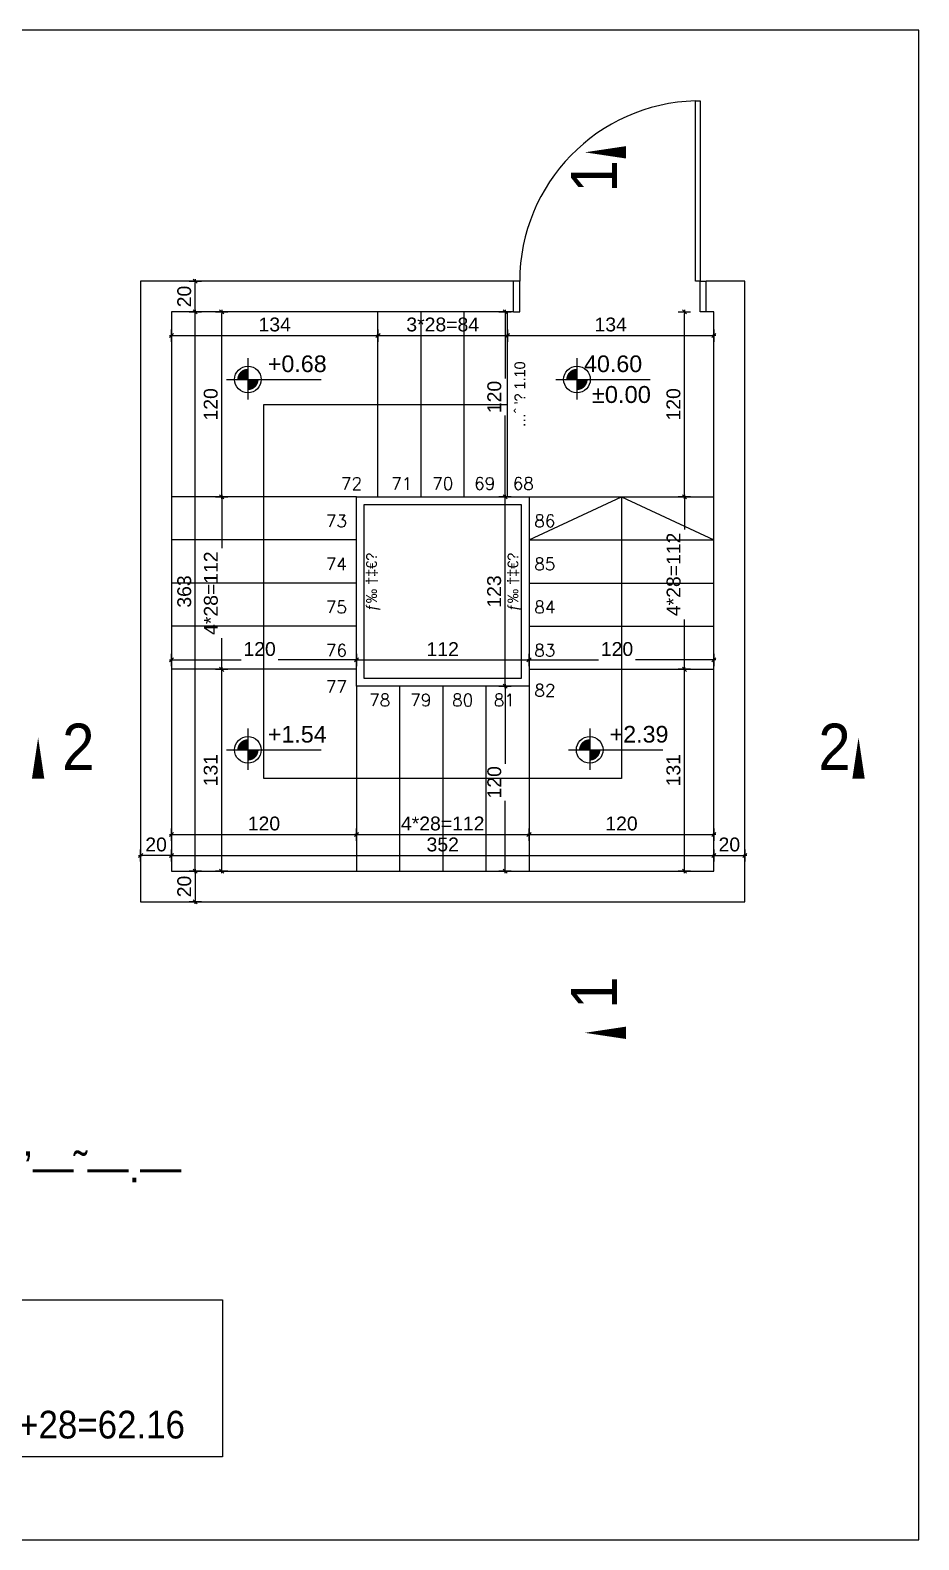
# Model space of a CAD drawing. Header units: centimetres. Extents: x 55145 to 64769, y -6931 to 11377.
# Drawn here: x 58839 to 59416, y 4196 to 5176 of the extents above; entities that cross this region are included whole.
import ezdxf
from ezdxf.enums import TextEntityAlignment as Align

# ---------------------------------------------------------------- set-up
doc = ezdxf.new("R2010")
doc.units = ezdxf.units.CM
doc.header["$LTSCALE"] = 11
doc.header["$MEASUREMENT"] = 0
doc.layers.get('DEFPOINTS').update_dxf_attribs({"color": 1})
for name, color, linetype in [('A_Door_p', 6, 'Continuous'), ('A_Symb_sec', 70, 'Continuous'), ('B-TEXT-H', 6, 'Continuous'), ('dim-100-v', 63, 'Continuous'), ('MABAT', 4, 'Continuous'), ('MIFLAS', 4, 'Continuous'), ('text-building', 8, 'Continuous'), ('TXT', 2, 'Continuous'), ('wall', 7, 'Continuous')]:
    doc.layers.add(name, color=color, linetype=linetype)
doc.styles.add('ROMANCE', font='romanc')
doc.styles.get("Standard").update_dxf_attribs({"font": 'arial.ttf'})
doc.styles.add('T', font='tovana02')
doc.styles.add('TDE_LIB', font='simpheb')
doc.styles.add('TIPUS-K-KARKA$0$SIMPHEB', font='SIMPHEB')
doc.dimstyles.new('1-25', dxfattribs={"dimtxt": 9, "dimasz": 1, "dimexe": 2, "dimexo": 3, "dimgap": 2.5, "dimtad": 1, "dimdec": 0, "dimdsep": 46, "dimtxsty": 'Standard', "dimblk": 'GGK_DIM', "dimcen": 0.09, "dimse1": 1, "dimse2": 1, "dimadec": 0, "dimazin": 0, "dimtfac": 1, "dimtdec": 0, "dimtix": 1, "dimtmove": 2, "dimatfit": 3, "dimfxl": 1, "dimtolj": 1, "dimtzin": 0, "dimarcsym": 0})

# ---------------------------------------------------------------- blocks, each defined once
blk = doc.blocks.new('PLAN00')
for p, q in [((0, 32), (0, -30)), ((-32, 0), (110, 0))]:
    blk.add_line(p, q)
at = {"const_width": 16}
for points in [[(0, 8, 0.414214), (0, 8, 0.414214), (-8, 0, 0.414214)], [(0, -8, 0.414214), (0, -8, 0.414214), (8, 0, 0.414214)]]:
    blk.add_lwpolyline(points, format="xyb", dxfattribs=at)
blk.add_circle((0, 0), 20)
blk.add_attdef('FLOOR', (29.4, 11.1), '', height=25)
blk = doc.blocks.new('A$C72512CCD')
at = {"layer": 'A_Door_p'}
for points in [[(121, 117.01), (118, 117.01), (117.98, 233.96), (120.98, 233.96), (121, 117.01)], [(0.01, 97), (4.01, 97), (4, 116.98), (0, 116.98)], [(125.01, 97), (121.01, 97), (121, 117), (125, 117)]]:
    blk.add_lwpolyline(points, dxfattribs=at)
blk.add_arc((121, 117), 117, 91.47963, 180.01095, dxfattribs=at)
blk = doc.blocks.new('GGK_DIM')
for p, q in [((1.33336, 1.33336), (-1.33332, -1.33332)), ((0, 0), (-1, 0)), ((0, 4), (0, -4)), ((1.33336, 0), (0, 0))]:
    blk.add_line(p, q)
blk = doc.blocks.new('*D456')
at = {"layer": 'DEFPOINTS', "color": 0, "transparency": 16777216}
for p in [(59282.96, 4640.64), (58930.96, 4630.52), (59282.96, 4630.52)]:
    blk.add_point(p, dxfattribs=at)
at = {"layer": 'dim-100-v', "color": 0, "lineweight": -2, "transparency": 16777216}
blk.add_line((58931.96, 4640.64), (59281.96, 4640.64), dxfattribs=at)
at = {"layer": 'dim-100-v', "color": 0, "lineweight": -2, "transparency": 16777216, "rotation": 180}
blk.add_blockref('GGK_DIM', (58930.96, 4640.64), dxfattribs=at)
at = {"layer": 'dim-100-v', "color": 0, "lineweight": -2, "transparency": 16777216}
blk.add_blockref('GGK_DIM', (59282.96, 4640.64), dxfattribs=at)
at = {"layer": 'dim-100-v', "color": 0, "transparency": 16777216, "insert": (59106.96, 4647.74), "char_height": 9, "attachment_point": 5}
blk.add_mtext('\\A1;352', dxfattribs=at)
blk = doc.blocks.new('*D457')
at = {"layer": 'DEFPOINTS', "color": 0, "transparency": 16777216}
for p in [(59302.96, 4640.64), (59282.96, 4630.52), (59302.96, 4633.35)]:
    blk.add_point(p, dxfattribs=at)
at = {"layer": 'dim-100-v', "color": 0, "lineweight": -2, "transparency": 16777216}
blk.add_line((59283.96, 4640.64), (59301.96, 4640.64), dxfattribs=at)
at = {"layer": 'dim-100-v', "color": 0, "lineweight": -2, "transparency": 16777216, "rotation": 180}
blk.add_blockref('GGK_DIM', (59282.96, 4640.64), dxfattribs=at)
at = {"layer": 'dim-100-v', "color": 0, "lineweight": -2, "transparency": 16777216}
blk.add_blockref('GGK_DIM', (59302.96, 4640.64), dxfattribs=at)
at = {"layer": 'dim-100-v', "color": 0, "transparency": 16777216, "insert": (59292.96, 4647.74), "char_height": 9, "attachment_point": 5}
blk.add_mtext('\\A1;20', dxfattribs=at)
blk = doc.blocks.new('*D458')
at = {"layer": 'DEFPOINTS', "color": 0, "transparency": 16777216}
for p in [(58910.96, 4640.64), (58910.96, 4630.52), (58930.96, 4630.52)]:
    blk.add_point(p, dxfattribs=at)
at = {"layer": 'dim-100-v', "color": 0, "lineweight": -2, "transparency": 16777216}
blk.add_line((58929.96, 4640.64), (58911.96, 4640.64), dxfattribs=at)
at = {"layer": 'dim-100-v', "color": 0, "lineweight": -2, "transparency": 16777216, "rotation": 180}
blk.add_blockref('GGK_DIM', (58910.96, 4640.64), dxfattribs=at)
at = {"layer": 'dim-100-v', "color": 0, "lineweight": -2, "transparency": 16777216}
blk.add_blockref('GGK_DIM', (58930.96, 4640.64), dxfattribs=at)
at = {"layer": 'dim-100-v', "color": 0, "transparency": 16777216, "insert": (58920.96, 4647.74), "char_height": 9, "attachment_point": 5}
blk.add_mtext('\\A1;20', dxfattribs=at)
blk = doc.blocks.new('*D459')
at = {"layer": 'DEFPOINTS', "color": 0, "transparency": 16777216}
for p in [(58930.96, 4653.06), (59050.96, 4654.25), (59050.96, 4653.06)]:
    blk.add_point(p, dxfattribs=at)
at = {"layer": 'dim-100-v', "color": 0, "lineweight": -2, "transparency": 16777216}
blk.add_line((58931.96, 4654.25), (59049.96, 4654.25), dxfattribs=at)
at = {"layer": 'dim-100-v', "color": 0, "lineweight": -2, "transparency": 16777216, "rotation": 180}
blk.add_blockref('GGK_DIM', (58930.96, 4654.25), dxfattribs=at)
at = {"layer": 'dim-100-v', "color": 0, "lineweight": -2, "transparency": 16777216}
blk.add_blockref('GGK_DIM', (59050.96, 4654.25), dxfattribs=at)
at = {"layer": 'dim-100-v', "color": 0, "transparency": 16777216, "insert": (58990.96, 4661.35), "char_height": 9, "attachment_point": 5}
blk.add_mtext('\\A1;120', dxfattribs=at)
blk = doc.blocks.new('*D460')
at = {"layer": 'DEFPOINTS', "color": 0, "transparency": 16777216}
for p in [(59050.96, 4650.25), (59162.96, 4654.25), (59162.96, 4650.25)]:
    blk.add_point(p, dxfattribs=at)
at = {"layer": 'dim-100-v', "color": 0, "lineweight": -2, "transparency": 16777216}
blk.add_line((59051.96, 4654.25), (59161.96, 4654.25), dxfattribs=at)
at = {"layer": 'dim-100-v', "color": 0, "lineweight": -2, "transparency": 16777216, "rotation": 180}
blk.add_blockref('GGK_DIM', (59050.96, 4654.25), dxfattribs=at)
at = {"layer": 'dim-100-v', "color": 0, "lineweight": -2, "transparency": 16777216}
blk.add_blockref('GGK_DIM', (59162.96, 4654.25), dxfattribs=at)
at = {"layer": 'dim-100-v', "color": 0, "transparency": 16777216, "insert": (59106.96, 4661.35), "char_height": 9, "attachment_point": 5}
blk.add_mtext('\\A1;4*28=112', dxfattribs=at)
blk = doc.blocks.new('*D461')
at = {"layer": 'DEFPOINTS', "color": 0, "transparency": 16777216}
for p in [(59162.96, 4650.25), (59282.96, 4654.25), (59282.96, 4650.25)]:
    blk.add_point(p, dxfattribs=at)
at = {"layer": 'dim-100-v', "color": 0, "lineweight": -2, "transparency": 16777216}
blk.add_line((59163.96, 4654.25), (59281.96, 4654.25), dxfattribs=at)
at = {"layer": 'dim-100-v', "color": 0, "lineweight": -2, "transparency": 16777216, "rotation": 180}
blk.add_blockref('GGK_DIM', (59162.96, 4654.25), dxfattribs=at)
at = {"layer": 'dim-100-v', "color": 0, "lineweight": -2, "transparency": 16777216}
blk.add_blockref('GGK_DIM', (59282.96, 4654.25), dxfattribs=at)
at = {"layer": 'dim-100-v', "color": 0, "transparency": 16777216, "insert": (59222.96, 4661.35), "char_height": 9, "attachment_point": 5}
blk.add_mtext('\\A1;120', dxfattribs=at)
blk = doc.blocks.new('*D462')
at = {"layer": 'DEFPOINTS', "color": 0, "transparency": 16777216}
for p in [(58946.38, 4993.52), (58950.38, 4993.52), (58950.38, 4630.52)]:
    blk.add_point(p, dxfattribs=at)
at = {"layer": 'dim-100-v', "color": 0, "lineweight": -2, "transparency": 16777216}
blk.add_line((58946.38, 4631.52), (58946.38, 4992.52), dxfattribs=at)
for p, rotation in [((58946.38, 4993.52), 90), ((58946.38, 4630.52), 270)]:
    blk.add_blockref('GGK_DIM', p, dxfattribs=dict(at, rotation=rotation))
at = {"layer": 'dim-100-v', "color": 0, "transparency": 16777216, "insert": (58939.28, 4812.02), "char_height": 9, "attachment_point": 5, "rotation": 90}
blk.add_mtext('\\A1;363', dxfattribs=at)
blk = doc.blocks.new('*D463')
at = {"layer": 'DEFPOINTS', "color": 0, "transparency": 16777216}
for p in [(58946.38, 5013.52), (58950.38, 5013.52), (58950.38, 4993.52)]:
    blk.add_point(p, dxfattribs=at)
at = {"layer": 'dim-100-v', "color": 0, "lineweight": -2, "transparency": 16777216}
blk.add_line((58946.38, 4994.52), (58946.38, 5012.52), dxfattribs=at)
for p, rotation in [((58946.38, 5013.52), 90), ((58946.38, 4993.52), 270)]:
    blk.add_blockref('GGK_DIM', p, dxfattribs=dict(at, rotation=rotation))
at = {"layer": 'dim-100-v', "color": 0, "transparency": 16777216, "insert": (58939.28, 5003.52), "char_height": 9, "attachment_point": 5, "rotation": 90}
blk.add_mtext('\\A1;20', dxfattribs=at)
blk = doc.blocks.new('*D464')
at = {"layer": 'DEFPOINTS', "color": 0, "transparency": 16777216}
for p in [(58963.55, 4761.52), (58968.96, 4761.52), (58961.58, 4630.52)]:
    blk.add_point(p, dxfattribs=at)
at = {"layer": 'dim-100-v', "color": 0, "lineweight": -2, "transparency": 16777216}
blk.add_line((58963.55, 4631.52), (58963.55, 4760.52), dxfattribs=at)
for p, rotation in [((58963.55, 4761.52), 90), ((58963.55, 4630.52), 270)]:
    blk.add_blockref('GGK_DIM', p, dxfattribs=dict(at, rotation=rotation))
at = {"layer": 'dim-100-v', "color": 0, "transparency": 16777216, "insert": (58956.45, 4696.02), "char_height": 9, "attachment_point": 5, "rotation": 90}
blk.add_mtext('\\A1;131', dxfattribs=at)
blk = doc.blocks.new('*D465')
at = {"layer": 'DEFPOINTS', "color": 0, "transparency": 16777216}
for p in [(58963.55, 4873.52), (58969.06, 4873.52), (58968.96, 4761.52)]:
    blk.add_point(p, dxfattribs=at)
at = {"layer": 'dim-100-v', "color": 0, "lineweight": -2, "transparency": 16777216}
for p, q in [((58963.55, 4872.52), (58963.55, 4840.12)), ((58963.55, 4762.52), (58963.55, 4781.75))]:
    blk.add_line(p, q, dxfattribs=at)
for p, rotation in [((58963.55, 4873.52), 90), ((58963.55, 4761.52), 270)]:
    blk.add_blockref('GGK_DIM', p, dxfattribs=dict(at, rotation=rotation))
at = {"layer": 'dim-100-v', "color": 0, "transparency": 16777216, "insert": (58956.55, 4810.94), "char_height": 9, "attachment_point": 5, "rotation": 90}
blk.add_mtext('\\A1;4*28=112', dxfattribs=at)
blk = doc.blocks.new('*D466')
at = {"layer": 'DEFPOINTS', "color": 0, "transparency": 16777216}
for p in [(58963.55, 4993.52), (58967.55, 4993.52), (58969.06, 4873.52)]:
    blk.add_point(p, dxfattribs=at)
at = {"layer": 'dim-100-v', "color": 0, "lineweight": -2, "transparency": 16777216}
blk.add_line((58963.55, 4874.52), (58963.55, 4992.52), dxfattribs=at)
for p, rotation in [((58963.55, 4993.52), 90), ((58963.55, 4873.52), 270)]:
    blk.add_blockref('GGK_DIM', p, dxfattribs=dict(at, rotation=rotation))
at = {"layer": 'dim-100-v', "color": 0, "transparency": 16777216, "insert": (58956.45, 4933.52), "char_height": 9, "attachment_point": 5, "rotation": 90}
blk.add_mtext('\\A1;120', dxfattribs=at)
blk = doc.blocks.new('*D467')
at = {"layer": 'DEFPOINTS', "color": 0, "transparency": 16777216}
for p in [(59263.81, 4761.52), (59269.88, 4761.52), (59269.88, 4630.52)]:
    blk.add_point(p, dxfattribs=at)
at = {"layer": 'dim-100-v', "color": 0, "lineweight": -2, "transparency": 16777216}
blk.add_line((59263.81, 4631.52), (59263.81, 4760.52), dxfattribs=at)
for p, rotation in [((59263.81, 4761.52), 90), ((59263.81, 4630.52), 270)]:
    blk.add_blockref('GGK_DIM', p, dxfattribs=dict(at, rotation=rotation))
at = {"layer": 'dim-100-v', "color": 0, "transparency": 16777216, "insert": (59256.71, 4696.02), "char_height": 9, "attachment_point": 5, "rotation": 90}
blk.add_mtext('\\A1;131', dxfattribs=at)
blk = doc.blocks.new('*D468')
at = {"layer": 'DEFPOINTS', "color": 0, "transparency": 16777216}
for p in [(59263.81, 4873.52), (59267.81, 4873.52), (59267.81, 4761.52)]:
    blk.add_point(p, dxfattribs=at)
at = {"layer": 'dim-100-v', "color": 0, "lineweight": -2, "transparency": 16777216}
for p, q in [((59263.81, 4872.52), (59263.81, 4852.32)), ((59263.81, 4762.52), (59263.81, 4793.95))]:
    blk.add_line(p, q, dxfattribs=at)
for p, rotation in [((59263.81, 4873.52), 90), ((59263.81, 4761.52), 270)]:
    blk.add_blockref('GGK_DIM', p, dxfattribs=dict(at, rotation=rotation))
at = {"layer": 'dim-100-v', "color": 0, "transparency": 16777216, "insert": (59256.81, 4823.13), "char_height": 9, "attachment_point": 5, "rotation": 90}
blk.add_mtext('\\A1;4*28=112', dxfattribs=at)
blk = doc.blocks.new('*D469')
at = {"layer": 'DEFPOINTS', "color": 0, "transparency": 16777216}
for p in [(59263.81, 4993.52), (59276.95, 4993.52), (59276.95, 4873.52)]:
    blk.add_point(p, dxfattribs=at)
at = {"layer": 'dim-100-v', "color": 0, "lineweight": -2, "transparency": 16777216}
blk.add_line((59263.81, 4874.52), (59263.81, 4992.52), dxfattribs=at)
for p, rotation in [((59263.81, 4993.52), 90), ((59263.81, 4873.52), 270)]:
    blk.add_blockref('GGK_DIM', p, dxfattribs=dict(at, rotation=rotation))
at = {"layer": 'dim-100-v', "color": 0, "transparency": 16777216, "insert": (59256.72, 4933.52), "char_height": 9, "attachment_point": 5, "rotation": 90}
blk.add_mtext('\\A1;120', dxfattribs=at)
blk = doc.blocks.new('*D470')
at = {"layer": 'DEFPOINTS', "color": 0, "transparency": 16777216}
for p in [(58930.96, 4981.2), (59064.96, 4978.2), (59064.96, 4971.77)]:
    blk.add_point(p, dxfattribs=at)
at = {"layer": 'dim-100-v', "color": 0, "lineweight": -2, "transparency": 16777216}
blk.add_line((58931.96, 4978.2), (59063.96, 4978.2), dxfattribs=at)
at = {"layer": 'dim-100-v', "color": 0, "lineweight": -2, "transparency": 16777216, "rotation": 180}
blk.add_blockref('GGK_DIM', (58930.96, 4978.2), dxfattribs=at)
at = {"layer": 'dim-100-v', "color": 0, "lineweight": -2, "transparency": 16777216}
blk.add_blockref('GGK_DIM', (59064.96, 4978.2), dxfattribs=at)
at = {"layer": 'dim-100-v', "color": 0, "transparency": 16777216, "insert": (58997.96, 4985.3), "char_height": 9, "attachment_point": 5}
blk.add_mtext('\\A1;134', dxfattribs=at)
blk = doc.blocks.new('*D471')
at = {"layer": 'DEFPOINTS', "color": 0, "transparency": 16777216}
for p in [(59064.96, 4971.77), (59148.96, 4978.2), (59148.96, 4974.2)]:
    blk.add_point(p, dxfattribs=at)
at = {"layer": 'dim-100-v', "color": 0, "lineweight": -2, "transparency": 16777216}
blk.add_line((59065.96, 4978.2), (59147.96, 4978.2), dxfattribs=at)
at = {"layer": 'dim-100-v', "color": 0, "lineweight": -2, "transparency": 16777216, "rotation": 180}
blk.add_blockref('GGK_DIM', (59064.96, 4978.2), dxfattribs=at)
at = {"layer": 'dim-100-v', "color": 0, "lineweight": -2, "transparency": 16777216}
blk.add_blockref('GGK_DIM', (59148.96, 4978.2), dxfattribs=at)
at = {"layer": 'dim-100-v', "color": 0, "transparency": 16777216, "insert": (59106.96, 4985.3), "char_height": 9, "attachment_point": 5}
blk.add_mtext('\\A1;3*28=84', dxfattribs=at)
blk = doc.blocks.new('*D472')
at = {"layer": 'DEFPOINTS', "color": 0, "transparency": 16777216}
for p in [(59148.96, 4974.2), (59282.95, 4978.2), (59282.95, 4975.54)]:
    blk.add_point(p, dxfattribs=at)
at = {"layer": 'dim-100-v', "color": 0, "lineweight": -2, "transparency": 16777216}
blk.add_line((59149.96, 4978.2), (59281.95, 4978.2), dxfattribs=at)
at = {"layer": 'dim-100-v', "color": 0, "lineweight": -2, "transparency": 16777216, "rotation": 180}
blk.add_blockref('GGK_DIM', (59148.96, 4978.2), dxfattribs=at)
at = {"layer": 'dim-100-v', "color": 0, "lineweight": -2, "transparency": 16777216}
blk.add_blockref('GGK_DIM', (59282.95, 4978.2), dxfattribs=at)
at = {"layer": 'dim-100-v', "color": 0, "transparency": 16777216, "insert": (59215.96, 4985.3), "char_height": 9, "attachment_point": 5}
blk.add_mtext('\\A1;134', dxfattribs=at)
blk = doc.blocks.new('*D473')
at = {"layer": 'DEFPOINTS', "color": 0, "transparency": 16777216}
for p in [(58930.96, 4768.68), (59050.96, 4768.68), (59050.96, 4767.62)]:
    blk.add_point(p, dxfattribs=at)
at = {"layer": 'dim-100-v', "color": 0, "lineweight": -2, "transparency": 16777216}
for p, q in [((58931.96, 4767.62), (58976.13, 4767.62)), ((59049.96, 4767.62), (59000.14, 4767.62))]:
    blk.add_line(p, q, dxfattribs=at)
at = {"layer": 'dim-100-v', "color": 0, "lineweight": -2, "transparency": 16777216, "rotation": 180}
blk.add_blockref('GGK_DIM', (58930.96, 4767.62), dxfattribs=at)
at = {"layer": 'dim-100-v', "color": 0, "lineweight": -2, "transparency": 16777216}
blk.add_blockref('GGK_DIM', (59050.96, 4767.62), dxfattribs=at)
at = {"layer": 'dim-100-v', "color": 0, "transparency": 16777216, "insert": (58988.14, 4774.62), "char_height": 9, "attachment_point": 5}
blk.add_mtext('\\A1;120', dxfattribs=at)
blk = doc.blocks.new('*D475')
at = {"layer": 'DEFPOINTS', "color": 0, "transparency": 16777216}
for p in [(59162.96, 4763.62), (59282.96, 4767.62), (59282.96, 4763.62)]:
    blk.add_point(p, dxfattribs=at)
at = {"layer": 'dim-100-v', "color": 0, "lineweight": -2, "transparency": 16777216}
for p, q in [((59163.96, 4767.62), (59208.06, 4767.62)), ((59281.96, 4767.62), (59232.07, 4767.62))]:
    blk.add_line(p, q, dxfattribs=at)
at = {"layer": 'dim-100-v', "color": 0, "lineweight": -2, "transparency": 16777216, "rotation": 180}
blk.add_blockref('GGK_DIM', (59162.96, 4767.62), dxfattribs=at)
at = {"layer": 'dim-100-v', "color": 0, "lineweight": -2, "transparency": 16777216}
blk.add_blockref('GGK_DIM', (59282.96, 4767.62), dxfattribs=at)
at = {"layer": 'dim-100-v', "color": 0, "transparency": 16777216, "insert": (59220.06, 4774.62), "char_height": 9, "attachment_point": 5}
blk.add_mtext('\\A1;120', dxfattribs=at)
blk = doc.blocks.new('*D476')
at = {"layer": 'DEFPOINTS', "color": 0, "transparency": 16777216}
for p in [(59143.74, 4750.52), (59147.47, 4750.52), (59143.74, 4630.52)]:
    blk.add_point(p, dxfattribs=at)
at = {"layer": 'dim-100-v', "color": 0, "lineweight": -2, "transparency": 16777216}
for p, q in [((59147.47, 4749.52), (59147.47, 4700.16)), ((59147.47, 4631.52), (59147.47, 4676.16))]:
    blk.add_line(p, q, dxfattribs=at)
for p, rotation in [((59147.47, 4750.52), 90), ((59147.47, 4630.52), 270)]:
    blk.add_blockref('GGK_DIM', p, dxfattribs=dict(at, rotation=rotation))
at = {"layer": 'dim-100-v', "color": 0, "transparency": 16777216, "insert": (59140.47, 4688.16), "char_height": 9, "attachment_point": 5, "rotation": 90}
blk.add_mtext('\\A1;120', dxfattribs=at)
blk = doc.blocks.new('*D477')
at = {"layer": 'DEFPOINTS', "color": 0, "transparency": 16777216}
for p in [(59147.47, 4873.52), (59151.47, 4873.52), (59151.47, 4750.52)]:
    blk.add_point(p, dxfattribs=at)
at = {"layer": 'dim-100-v', "color": 0, "lineweight": -2, "transparency": 16777216}
blk.add_line((59147.47, 4751.52), (59147.47, 4872.52), dxfattribs=at)
for p, rotation in [((59147.47, 4873.52), 90), ((59147.47, 4750.52), 270)]:
    blk.add_blockref('GGK_DIM', p, dxfattribs=dict(at, rotation=rotation))
at = {"layer": 'dim-100-v', "color": 0, "transparency": 16777216, "insert": (59140.37, 4812.02), "char_height": 9, "attachment_point": 5, "rotation": 90}
blk.add_mtext('\\A1;123', dxfattribs=at)
blk = doc.blocks.new('*D478')
at = {"layer": 'DEFPOINTS', "color": 0, "transparency": 16777216}
for p in [(59147.47, 4993.52), (59153.5, 4993.52), (59153.5, 4873.52)]:
    blk.add_point(p, dxfattribs=at)
at = {"layer": 'dim-100-v', "color": 0, "lineweight": -2, "transparency": 16777216}
for p, q in [((59147.47, 4992.52), (59147.47, 4950.29)), ((59147.47, 4874.52), (59147.47, 4926.28))]:
    blk.add_line(p, q, dxfattribs=at)
for p, rotation in [((59147.47, 4993.52), 90), ((59147.47, 4873.52), 270)]:
    blk.add_blockref('GGK_DIM', p, dxfattribs=dict(at, rotation=rotation))
at = {"layer": 'dim-100-v', "color": 0, "transparency": 16777216, "insert": (59140.47, 4938.29), "char_height": 9, "attachment_point": 5, "rotation": 90}
blk.add_mtext('\\A1;120', dxfattribs=at)
blk = doc.blocks.new('*D619')
at = {"layer": 'DEFPOINTS', "color": 0, "transparency": 16777216}
for p in [(58953.95, 4630.52), (58946.38, 4610.52), (58953.95, 4610.52)]:
    blk.add_point(p, dxfattribs=at)
at = {"layer": 'dim-100-v', "color": 0, "lineweight": -2, "transparency": 16777216}
blk.add_line((58946.38, 4629.52), (58946.38, 4611.52), dxfattribs=at)
for p, rotation in [((58946.38, 4630.52), 90), ((58946.38, 4610.52), 270)]:
    blk.add_blockref('GGK_DIM', p, dxfattribs=dict(at, rotation=rotation))
at = {"layer": 'dim-100-v', "color": 0, "transparency": 16777216, "insert": (58939.28, 4620.52), "char_height": 9, "attachment_point": 5, "rotation": 90}
blk.add_mtext('\\A1;20', dxfattribs=at)
blk = doc.blocks.new('SYS011')
blk.add_lwpolyline([(0, 0, 0, 0, 0), (100, 0, 12, 0, 0), (100, 40, 0, 0, 0)], format="xyseb")
at = {"style": 'TDE_LIB'}
blk.add_attdef('-', (113.3, 0), '', height=24, dxfattribs=at)
blk = doc.blocks.new('A$C63F54530')
at = {"xscale": -0.6666666666666666, "yscale": 0.6666666666666666, "zscale": 0.6666666666666666, "rotation": 89.99999999999991}
blk.add_blockref('SYS011', (40.72, 70.67), dxfattribs=at)
at = {"width": 0.9}
blk.add_attdef('SEC', (35, 17.47, -1.16), '', height=35, rotation=90, dxfattribs=at)

msp = doc.modelspace()

# ---------------------------------------------------------------- linework, layer by layer
at = {"layer": 'MABAT'}
for p, q in [((59064.96, 4873.52), (59064.96, 4993.52)), ((59092.96, 4873.52), (59092.96, 4993.52)), ((59120.96, 4873.52), (59120.96, 4993.52)), ((59148.96, 4873.52), (59148.96, 4993.52)), ((59050.96, 4873.52), (58930.96, 4873.52)), ((59162.96, 4873.52), (59282.96, 4873.52)), ((59050.96, 4845.52), (58930.96, 4845.52)), ((59162.96, 4845.52), (59282.96, 4845.52)), ((59050.96, 4817.52), (58930.96, 4817.52)), ((59162.96, 4817.52), (59282.96, 4817.52)), ((59050.96, 4789.52), (58930.96, 4789.52)), ((59162.96, 4789.52), (59282.96, 4789.52)), ((59050.96, 4761.52), (58930.96, 4761.52)), ((59162.96, 4761.52), (59282.96, 4761.52)), ((59050.96, 4750.52), (59050.96, 4630.52)), ((59078.96, 4750.52), (59078.96, 4630.52)), ((59106.96, 4750.52), (59106.96, 4630.52)), ((59134.96, 4750.52), (59134.96, 4630.52)), ((59162.96, 4750.52), (59162.96, 4630.52))]:
    msp.add_line(p, q, dxfattribs=at)
for points in [[(59415.89, 5176.41), (58155.89, 5176.41), (58155.89, 4196.41), (59415.89, 4196.41)], [(59050.96, 4873.52), (59162.96, 4873.52), (59162.96, 4750.52), (59050.96, 4750.52)], [(59055.96, 4868.52), (59157.96, 4868.52), (59157.96, 4755.52), (59055.96, 4755.52)]]:
    msp.add_lwpolyline(points, close=True, dxfattribs=at)
for points in [[(59222.96, 4873.52), (59222.96, 4690.52), (58990.96, 4690.52), (58990.96, 4933.52), (59148.96, 4933.52)], [(59162.96, 4845.52), (59222.96, 4873.52), (59282.96, 4845.52)]]:
    msp.add_lwpolyline(points, dxfattribs=at)
at = {"layer": 'TXT'}
msp.add_lwpolyline([(58660.97, 4352.28), (58964.12, 4352.28), (58964.12, 4250.33), (58660.97, 4250.33)], close=True, dxfattribs=at)
at = {"layer": 'wall'}
for p, q in [((59152.96, 4993.52), (59152.96, 5013.52)), ((59277.96, 4993.52), (59277.96, 5013.52))]:
    msp.add_line(p, q, dxfattribs=at)
for points in [[(59152.96, 5013.52), (58910.96, 5013.52)], [(58910.96, 5013.52), (58910.96, 4610.52), (59302.96, 4610.52), (59302.96, 5013.52)], [(59302.96, 5013.52), (59277.96, 5013.52)], [(59152.96, 4993.52), (58930.96, 4993.52)], [(58930.96, 4993.52), (58930.96, 4630.52), (59282.96, 4630.52), (59282.96, 4993.52)], [(59282.96, 4993.52), (59277.96, 4993.52)]]:
    msp.add_lwpolyline(points, dxfattribs=at)

# ---------------------------------------------------------------- block references
at = {"layer": 'A_Symb_sec'}
ref = msp.add_blockref('A$C63F54530', (59185.1, 5101.13), dxfattribs=dict(at, xscale=-1, rotation=180))
ref.add_attrib('SEC', '1', (59220.1, 5071.03, -1.16), dxfattribs={"layer": '0', "height": 30, "rotation": 90, "width": 0.9})
ref = msp.add_blockref('A$C63F54530', (58840.43, 4731.24), dxfattribs=dict(at, rotation=270))
ref.add_attrib('SEC', '2', (58860.03, 4696.24, -1.16), dxfattribs={"layer": '0', "height": 30, "width": 0.9})
ref = msp.add_blockref('A$C63F54530', (59380.79, 4731.24), dxfattribs=dict(at, xscale=-1, rotation=90))
ref.add_attrib('SEC', '2', (59350.69, 4696.24, -1.16), dxfattribs={"layer": '0', "height": 30, "width": 0.9})
ref = msp.add_blockref('A$C63F54530', (59185.1, 4521.53), dxfattribs=at)
ref.add_attrib('SEC', '1', (59220.1, 4541.13, -1.16), dxfattribs={"layer": '0', "height": 30, "rotation": 90, "width": 0.9})
at = {"layer": 'MABAT'}
msp.add_blockref('A$C72512CCD', (59152.96, 4896.52), dxfattribs=at)
at = {"layer": 'MIFLAS'}
ref = msp.add_blockref('PLAN00', (58980.56, 4949.68), dxfattribs=dict(at, xscale=0.432000000004191, yscale=0.432000000004191, zscale=0.6047999999999999))
ref.add_attrib('FLOOR', '+0.68', (58993.49, 4954.46), dxfattribs={"layer": '0', "height": 10.8})
ref = msp.add_blockref('PLAN00', (59194.08, 4949.68), dxfattribs=dict(at, xscale=0.432000000004191, yscale=0.432000000004191, zscale=0.6047999999999999))
ref.add_attrib('FLOOR', '40.60', (59198.64, 4954.46), dxfattribs={"layer": '0', "height": 10.8})
ref = msp.add_blockref('PLAN00', (58980.56, 4709.18), dxfattribs=dict(at, xscale=0.432000000004191, yscale=0.432000000004191, zscale=0.6047999999999999))
ref.add_attrib('FLOOR', '+1.54', (58993.49, 4713.96), dxfattribs={"layer": '0', "height": 10.8})
ref = msp.add_blockref('PLAN00', (59202.34, 4709.18), dxfattribs=dict(at, xscale=0.432000000004191, yscale=0.432000000004191, zscale=0.6047999999999999))
ref.add_attrib('FLOOR', '+2.39', (59215.27, 4713.96), dxfattribs={"layer": '0', "height": 10.8})

# ---------------------------------------------------------------- texts
at = {"layer": 'B-TEXT-H', "style": 'ROMANCE'}
for s, p in [('72', (59040.9, 4878.12, 0)), ('71', (59073.53, 4878.12, 0)), ('70', (59100.17, 4878.12, 0)), ('69', (59127.36, 4878.12, 0)), ('68', (59152.37, 4878.12, 0)), ('73', (59031.12, 4853.86, 0)), ('86', (59166.38, 4853.86, 0)), ('74', (59031.12, 4825.86, 0)), ('85', (59166.38, 4825.86, 0)), ('75', (59031.12, 4797.86, 0)), ('84', (59166.38, 4797.86, 0)), ('76', (59031.12, 4769.86, 0)), ('83', (59166.38, 4769.86, 0)), ('77', (59031.12, 4746.2, 0)), ('78', (59059.23, 4737.52, 0)), ('79', (59085.87, 4737.52, 0)), ('80', (59113.05, 4737.52, 0)), ('81', (59140.1, 4737.52, 0)), ('82', (59166.46, 4743.86, 0))]:
    msp.add_text(s, height=8, dxfattribs=at).set_placement(p)
at = {"layer": 'MIFLAS', "insert": (59203.71, 4945.41), "char_height": 11, "attachment_point": 1}
msp.add_mtext_dynamic_manual_height_columns('%%P0.00', width=39.0431, gutter_width=60, heights=[0], dxfattribs=at)
at = {"layer": 'text-building', "style": 'TIPUS-K-KARKA$0$SIMPHEB'}
msp.add_text("…ˆ '\x8e 1.10", height=7, rotation=90, dxfattribs=at).set_placement((59160.49, 4961.38, 0), align=Align.RIGHT)
for p in [(59064.26, 4799.16), (59156.03, 4799.16)]:
    msp.add_text('ƒ‰ †‡€\x8e', height=7, rotation=90, dxfattribs=at).set_placement(p)
at = {"layer": 'TXT', "ltscale": 100, "style": 'T'}
msp.add_text('00.0 ’—˜—.—', height=20, dxfattribs=at).set_placement((58937.35, 4428.49, 0.01), align=Align.RIGHT)
at = {"layer": 'TXT', "width": 0.9}
msp.add_text('17.08+17.08+28=62.16', height=18, dxfattribs=at).set_placement((58939.7, 4262.18), align=Align.RIGHT)

# ---------------------------------------------------------------- dimensions: what is measured, and where the dimension line sits
at = {"layer": 'dim-100-v'}
for base, p1, p2, picture, middle in [((58946.38, 5013.52), (58950.38, 4993.52), (58950.38, 5013.52), '*D463', (58939.28, 5003.52)), ((58946.38, 4993.52), (58950.38, 4630.52), (58950.38, 4993.52), '*D462', (58939.28, 4812.02)), ((58963.55, 4993.52), (58969.06, 4873.52), (58967.55, 4993.52), '*D466', (58956.45, 4933.52)), ((59263.81, 4993.52), (59276.95, 4873.52), (59276.95, 4993.52), '*D469', (59256.72, 4933.52)), ((59147.47, 4873.52), (59151.47, 4750.52), (59151.47, 4873.52), '*D477', (59140.37, 4812.02)), ((58963.55, 4761.52), (58961.58, 4630.52), (58968.96, 4761.52), '*D464', (58956.45, 4696.02)), ((59263.81, 4761.52), (59269.88, 4630.52), (59269.88, 4761.52), '*D467', (59256.71, 4696.02)), ((58946.38, 4610.52), (58953.95, 4630.52), (58953.95, 4610.52), '*D619', (58939.28, 4620.52))]:
    dim = msp.add_linear_dim(base=base, p1=p1, p2=p2, angle=90, dimstyle='1-25', dxfattribs=at)
    dim.commit()
    dim.dimension.update_dxf_attribs({"geometry": picture, "text_midpoint": middle})
for base, p1, p2, picture, middle in [((59064.96, 4978.2), (58930.96, 4981.2), (59064.96, 4971.77), '*D470', (58997.96, 4985.3)), ((59282.95, 4978.2), (59148.96, 4974.2), (59282.95, 4975.54), '*D472', (59215.96, 4985.3)), ((59050.96, 4654.25), (58930.96, 4653.06), (59050.96, 4653.06), '*D459', (58990.96, 4661.35)), ((59282.96, 4654.25), (59162.96, 4650.25), (59282.96, 4650.25), '*D461', (59222.96, 4661.35)), ((58910.96, 4640.64), (58930.96, 4630.52), (58910.96, 4630.52), '*D458', (58920.96, 4647.74)), ((59282.96, 4640.64), (58930.96, 4630.52), (59282.96, 4630.52), '*D456', (59106.96, 4647.74)), ((59302.96, 4640.64), (59282.96, 4630.52), (59302.96, 4633.35), '*D457', (59292.96, 4647.74))]:
    dim = msp.add_linear_dim(base=base, p1=p1, p2=p2, dimstyle='1-25', dxfattribs=at)
    dim.commit()
    dim.dimension.update_dxf_attribs({"geometry": picture, "text_midpoint": middle})
for base, p1, p2, text, picture, middle in [((59148.96, 4978.2), (59064.96, 4971.77), (59148.96, 4974.2), '3*28=<>', '*D471', (59106.96, 4985.3)), ((59162.96, 4654.25), (59050.96, 4650.25), (59162.96, 4650.25), '4*28=<>', '*D460', (59106.96, 4661.35))]:
    dim = msp.add_linear_dim(base=base, p1=p1, p2=p2, text=text, dimstyle='1-25', dxfattribs=at)
    dim.commit()
    dim.dimension.update_dxf_attribs({"geometry": picture, "text_midpoint": middle})
for base, p1, p2, picture, middle in [((59147.47, 4993.52), (59153.5, 4873.52), (59153.5, 4993.52), '*D478', (59140.47, 4938.29)), ((59147.47, 4750.52), (59143.74, 4630.52), (59143.74, 4750.52), '*D476', (59140.47, 4688.16))]:
    dim = msp.add_linear_dim(base=base, p1=p1, p2=p2, angle=90, dimstyle='1-25', dxfattribs=at)
    dim.commit()
    dim.dimension.update_dxf_attribs({"geometry": picture, "text_midpoint": middle, "dimtype": 160})
for base, p1, p2, picture, middle in [((58963.55, 4873.52), (58968.96, 4761.52), (58969.06, 4873.52), '*D465', (58956.55, 4810.94)), ((59263.81, 4873.52), (59267.81, 4761.52), (59267.81, 4873.52), '*D468', (59256.81, 4823.13))]:
    dim = msp.add_linear_dim(base=base, p1=p1, p2=p2, angle=90, text='4*28=<>', dimstyle='1-25', dxfattribs=at)
    dim.commit()
    dim.dimension.update_dxf_attribs({"geometry": picture, "text_midpoint": middle, "dimtype": 160})
for base, p1, p2, picture, middle in [((59050.96, 4767.62), (58930.96, 4768.68), (59050.96, 4768.68), '*D473', (58988.14, 4774.62)), ((59282.96, 4767.62), (59162.96, 4763.62), (59282.96, 4763.62), '*D475', (59220.06, 4774.62))]:
    dim = msp.add_linear_dim(base=base, p1=p1, p2=p2, dimstyle='1-25', dxfattribs=at)
    dim.commit()
    dim.dimension.update_dxf_attribs({"geometry": picture, "text_midpoint": middle, "dimtype": 160})
msp.add_linear_dim(base=(59162.96, 4767.62), p1=(59050.96, 4763.62), p2=(59162.96, 4763.62), dimstyle='1-25', dxfattribs=at).render()

doc.saveas('drawing.dxf')
